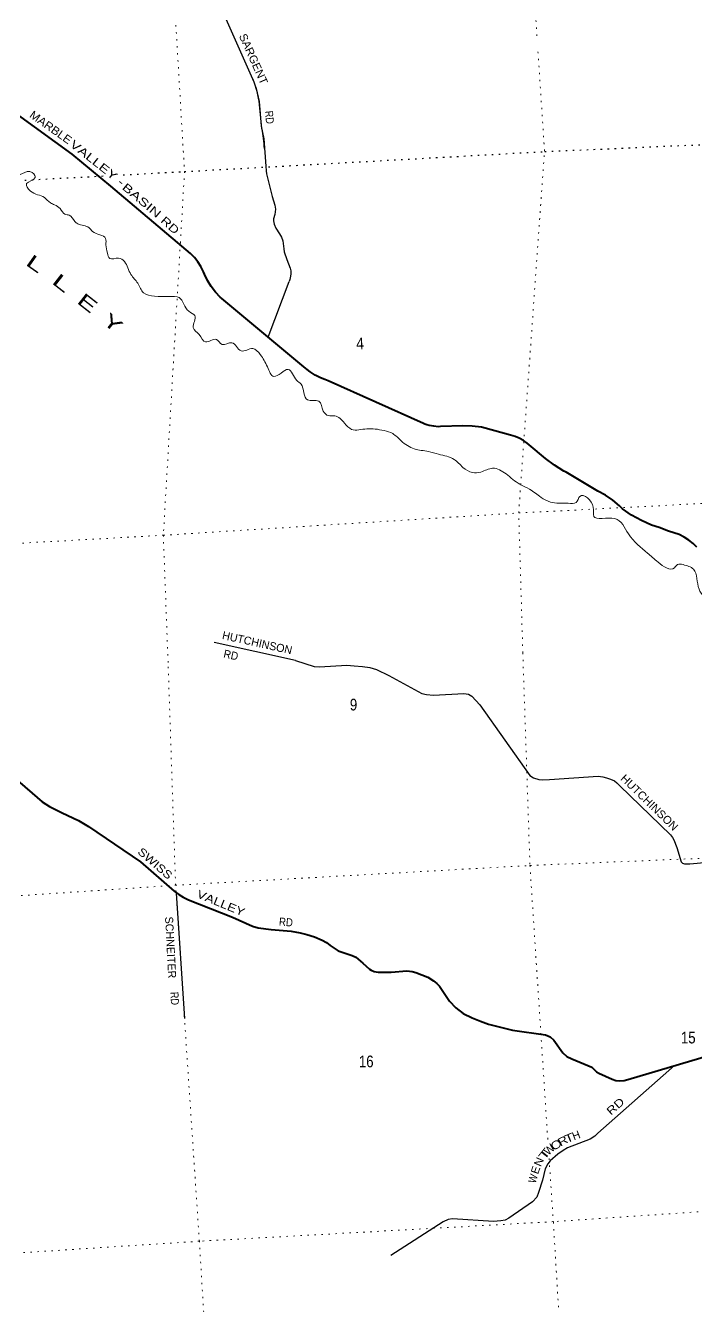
# Model space of a CAD drawing. Header units: feet. Extents: x 733631 to 986127, y 195788 to 388968.
# Drawn here: x 754394 to 764462, y 324678 to 343885 of the extents above; entities that cross this region are included whole.
import ezdxf
from ezdxf.enums import TextEntityAlignment as Align

# ---------------------------------------------------------------- set-up
doc = ezdxf.new("R2010")
doc.units = ezdxf.units.FT
doc.header["$LTSCALE"] = 70
doc.linetypes.add('DOTTED', pattern=[1.5, 0.3, -1.2])
for name, color, linetype, lineweight in [('26', 7, 'Continuous', 40), ('29', 7, 'Continuous', 25), ('39', 7, 'Continuous', 13), ('6', 7, 'DOTTED', 25), ('7', 7, 'DOTTED', 13)]:
    doc.layers.add(name, color=color, linetype=linetype, lineweight=lineweight)
for name, color, linetype in [('27', 7, 'Continuous'), ('30', 7, 'Continuous'), ('42', 7, 'Continuous')]:
    doc.layers.add(name, color=color, linetype=linetype)

msp = doc.modelspace()

# ---------------------------------------------------------------- linework, layer by layer
at = {"layer": '26'}
for points in [[(764467.38, 336064.15), (764412, 336118.18), (764346.91, 336169.94), (764276.77, 336214.62), (764202.35, 336251.73), (764124.45, 336280.85), (764043.94, 336301.66), (763900.23, 336359.16), (763789.12, 336395.63), (763635.04, 336461.87), (763488.72, 336543.85), (763351.77, 336640.68), (763306.51, 336685.4), (763206.86, 336769.57), (763098.96, 336842.87), (762983.99, 336904.49), (762506.24, 337188.59), (762473.73, 337205.28), (762329.64, 337291.22), (762195.32, 337391.75), (761953.07, 337597.4), (761921.1, 337623.69), (761864.01, 337663.14), (761803.12, 337696.4), (761739.08, 337723.12), (761672.6, 337742.99), (761292.48, 337848.55), (761233.91, 337861.16), (761095.26, 337880.31), (760955.37, 337884.86), (760622.16, 337870.73), (760585.84, 337870.58), (760518.82, 337875.7), (760452.71, 337887.8), (760413.22, 337899.4), (760388.16, 337906.77), (760363.22, 337917.96), (758936.42, 338558.07), (758911.31, 338569.34), (758886.42, 338578.3), (758821.25, 338602.68), (758740.33, 338643.03), (758664.08, 338691.62), (758618.32, 338728.03), (758593.04, 338748.14), (758568.32, 338768.7), (757336.98, 339792.75), (757316.25, 339811.8), (757243.67, 339887.93), (757179.45, 339971.24), (757124.3, 340060.8), (757078.8, 340155.63), (757063, 340194.64), (757025.19, 340270.33), (756979.68, 340341.65), (756926.97, 340407.83), (756867.62, 340468.13), (756802.3, 340521.89), (755674.64, 341478.33), (755092.52, 341958.93), (754271.53, 342554.25)], [(754234.06, 332599.44), (754644.93, 332244.98), (754750.42, 332172.18), (754941.9, 332079.2), (755186.3, 331963.08), (755335.54, 331872.29), (756118.08, 331342.45), (756621.71, 330905.61), (756694.07, 330853.86), (756757.5, 330816.32), (756840.88, 330774.12), (757496.62, 330517.38), (757799.15, 330377.81), (757884.61, 330354.33), (758080.77, 330330.98), (758380.21, 330304.67), (758517.02, 330280.57), (758614.01, 330253.39), (758728.47, 330218.45), (758847.14, 330170.8), (758910.82, 330133.04), (758908.88, 330133.04), (758963.7, 330088.43), (759086.24, 330010.22), (759294.93, 329938.93), (759350.5, 329914.65), (759453.02, 329825.96), (759554.88, 329737.05), (759582.03, 329717.64), (759624.88, 329698.32), (759686.79, 329690.47), (759881.58, 329691.32), (760113.62, 329708.03), (760195.05, 329702.11), (760249.37, 329682.7), (760430.39, 329613.51), (760517.08, 329562.35), (760565.58, 329519.65), (760604.41, 329477.85), (760755.68, 329255.04), (760848.81, 329154.72), (760960.82, 329071.6), (761097.12, 329007.2), (761221.27, 328952.85), (761339.3, 328911.77), (761702.48, 328820.19), (762194.57, 328751.34), (762266.89, 328719.91), (762323.21, 328671.23), (762457.77, 328480.34), (762515.2, 328424.86), (762590.61, 328390.23), (762891.55, 328265.69), (762963.65, 328194.01), (762996.3, 328176.39), (763197.86, 328083.73), (763252.37, 328067.69), (763314.45, 328059.93), (763376.53, 328063.81), (763434.32, 328078.35), (764662.42, 328447.53)]]:
    msp.add_lwpolyline(points, dxfattribs=at)
at = {"layer": '29'}
for p, q in [((757806.04, 343083.56), (757322.81, 344162.22)), ((757940.4, 342341.57), (757904.86, 342700.4)), ((758036.04, 339213.22), (758350.99, 340048.08)), ((758442.4, 334363.44), (757224.98, 334634.15)), ((756654.32, 330876.22), (756778.97, 328994.15))]:
    msp.add_line(p, q, dxfattribs=at)
for points in [[(757806.04, 343083.56), (757856.48, 342940.81), (757900.67, 342746.28), (757931.6, 342379.33), (757966.95, 342189.22), (757997.88, 341778.05), (758003.14, 341705.38), (758011.14, 341663.11), (758095.1, 341322.68), (758134.87, 341194.47), (758142.35, 341133.94), (758134.87, 341052.99), (758115.83, 340985.83), (758112.77, 340955.72), (758124.67, 340906.25), (758148.12, 340845.2), (758205.57, 340761.19), (758235.14, 340713.93), (758254.17, 340655.09), (758268.28, 340537.08), (758276.27, 340491.51), (758316.04, 340376.56), (758364.65, 340248.34), (758372.68, 340207.16), (758373.48, 340159.92)], [(758373.48, 340159.92), (758364.95, 340101.05), (758360.53, 340076.73), (758350.99, 340048.08)], [(758442.4, 334363.44), (758724.92, 334274.84), (758804.8, 334268.21), (759215.7, 334292.42), (759326.75, 334286.47), (759450.84, 334275.51), (759560.34, 334257.25), (759658.92, 334229.39), (759846.36, 334137.97), (760339.72, 333869.04), (760410.78, 333853.68), (760516.53, 333845.83), (760968.64, 333869.94), (761038.57, 333859.16), (761089.51, 333828.34), (761213.61, 333700.09), (761962.93, 332640.08), (762016.75, 332604.6), (762094.57, 332580.74), (762159.1, 332575.38), (762254.4, 332579.05), (762988.7, 332628.56), (763056.99, 332621.03), (763113.56, 332606.42), (763171.96, 332584.51), (763230.36, 332557.12), (763266.86, 332529.72), (763313.61, 332484.11), (764071.11, 331747.37), (764100.88, 331710.7), (764120.95, 331674.18), (764167.17, 331557.44), (764233.69, 331346.14), (764252.35, 331327.21), (764285.2, 331316.26), (764364.28, 331315.03), (765877.41, 331453.98)], [(764132.11, 328288.11), (762983.83, 327273.56), (762936.53, 327228.45), (762867.83, 327184.15), (762526.8, 327055.49), (762460.38, 327017.93), (762382.69, 326960.92), (762268.59, 326863.22), (762230.05, 326815.51), (762190.65, 326741.32), (762152.53, 326570.25), (762092.72, 326384.19), (762064.19, 326315.38), (762002.76, 326247.38), (761643.94, 325998.92), (761593.35, 325972.06), (761527.65, 325961.11), (761417.1, 325953.53), (760798.95, 325989.39), (760735.61, 325979.37), (760663.06, 325945.61), (759874.97, 325439.82)]]:
    msp.add_lwpolyline(points, dxfattribs=at)
for centre, radius, start, end in [((756537.72, 342552.13), 1375.16, 6.18972, 22.7337), ((755667.24, 341905.82), 2314.55, 3.36027, 10.85171)]:
    msp.add_arc(centre, radius, start, end, dxfattribs=at)
at = {"layer": '39'}
for points in [[(750060.04, 343956.38), (750096.46, 343928.04), (750291.87, 343894.68), (750458.7, 343977.62), (750679.55, 343912.81), (750801.87, 343886.9), (750897.03, 343775.04), (751042.62, 343721.66), (751221.64, 343693.77), (751407.85, 343745.04), (751518.87, 343751.1), (751640.29, 343749.44), (751894.58, 343710.12), (751972.46, 343682.6), (752077.87, 343730.94), (752201.09, 343680.79), (752420.96, 343587.62), (752581.66, 343344.61), (752730.46, 343204.35), (752844.93, 343062.84), (752940.09, 342950.98), (752982.58, 342841.25), (753127.87, 342741.33), (753247.94, 342557.54), (753364.58, 342412.06), (753523.03, 342393.54), (753722.41, 342307.72), (753880.04, 342311.42), (753980.58, 342272.59), (754058.24, 342087.25), (754147.27, 341977.19), (754254.48, 341813.17), (754237.27, 341731.61), (754282.61, 341654.36), (754418.61, 341695.72), (754534.13, 341635.17), (754535.17, 341606.89), (754409.11, 341515.31), (754465.82, 341404.08), (754675.75, 341306.5), (754765.67, 341226.82), (754829.49, 341196.76), (754912.45, 341141.11), (754984.35, 341056.72), (755049.59, 341042.91), (755131.96, 340948.79), (755175.72, 340913.96), (755345.85, 340853.38), (755398.44, 340798.64), (755594.52, 340692.47), (755600.06, 340597.58), (755622.88, 340472.97), (755656.17, 340393.26), (755789.49, 340398.1), (755878.36, 340346.7), (755974.57, 340151.93), (756076.47, 340022.11), (756162.73, 339877.55), (756326.34, 339828.87), (756539.04, 339820.41)], [(756539.04, 339820.41), (756699.36, 339806), (756844.5, 339600.87), (756933.9, 339535.33), (756910.11, 339358.45), (756999.06, 339250.41), (757094.15, 339140.57), (757258.59, 339178.91), (757342.23, 339105.07), (757489.01, 339128.61), (757626.96, 339008.19), (757803.74, 339040.91), (757916.26, 338951.93), (758022.2, 338767.63), (758120.58, 338623.51), (758335.14, 338728.42), (758462.55, 338565.12), (758527.33, 338508.81), (758625.04, 338273.62), (758793.67, 338253.45), (758861.9, 338104.19), (758937.23, 338036.12), (759034.42, 338033.58), (759182.17, 337921.6), (759286.68, 337830.31), (759514.94, 337838.6), (759638.45, 337835), (759776.86, 337811.7), (759903.96, 337765.74), (760029.27, 337659.02), (760227.98, 337536.76), (760439.77, 337497.92), (760592.99, 337456.95), (760824.38, 337380.38), (760958.3, 337259.81), (761098.72, 337181.97), (761227.85, 337190.7), (761403.73, 337247.67), (761605.12, 337161.92), (761811.08, 337007.55), (761957.49, 336931.95), (762129.86, 336810.75), (762272.08, 336739.04), (762535.64, 336722.31), (762656.54, 336734.79), (762713.85, 336825.89), (762913.97, 336665.24), (762921.15, 336525.91), (763235.89, 336492.83), (763440.65, 336261.54), (763728.38, 335974.59), (763885.12, 335838.66), (764130.95, 335754.53), (764179.73, 335802.83), (764260.68, 335801.72), (764418.98, 335732.62), (764500.9, 335432.12), (764683.44, 335254.65), (764906.24, 335246.56), (765004.69, 335264.29), (765174.96, 335254.29), (765271.47, 335269.94), (765479.52, 335222.87), (765657.28, 335174.7), (765750.29, 335146.82)]]:
    msp.add_spline(points, degree=3, dxfattribs=at)
at = {"layer": '6'}
for points in [[(755856.57, 341646.89), (756779.02, 341696.49), (762185.26, 341996.42), (765509.69, 342143.11)], [(734913.23, 340730.22), (735652.83, 340757.1), (740713.52, 340920.7), (740955.19, 340917.68), (746039.26, 341027.16), (751445.8, 341409.69), (755593.57, 341632.74)]]:
    msp.add_lwpolyline(points, dxfattribs=at)
at = {"layer": '7'}
msp.add_line((756779.02, 341696.49), (756716.76, 340628.22), dxfattribs=at)
for points in [[(762068.13, 343730.75), (761832.71, 347291.97), (761750.9, 352559.29), (761698.04, 357754.82), (761398.08, 363068.84), (761048.97, 368399.27), (760794.56, 373793.85), (760390.54, 379187.03), (760392.77, 380450.15)], [(755043.54, 380267.67), (755055.74, 378942.66), (755375.01, 373544.38), (755697.94, 368210.96), (756116.7, 362911.38), (756302.35, 357516.33), (756460.92, 352251.81), (756469.86, 346931.27), (756779.02, 341696.49)], [(761856.22, 334479.94), (761794.7, 336576.03), (762182.27, 342004.04), (762079.52, 343558.31)], [(756716.76, 340628.22), (756461.18, 336242.69), (756533.18, 334298.45)], [(746262.46, 335643.34), (751098.11, 335942.67), (756461.18, 336242.69), (761794.7, 336576.03), (765694.26, 336778.18)], [(761856.22, 334479.94), (761963.45, 331289.78), (762232.77, 327155.35)], [(758030.03, 309692.57), (757705.84, 315022), (757328.46, 320295.54), (757001.54, 325655.22), (756644.82, 330993.94), (756533.18, 334298.45)], [(746478.45, 330302.8), (751289.32, 330634.53), (756644.82, 330993.94), (761963.45, 331289.78), (765877.41, 331453.99)], [(762250.18, 326896.54), (762314.31, 325942.83), (762630.19, 320659.41), (763080.42, 315343.49), (763368.7, 309994.98)], [(766058.09, 326202.04), (762314.16, 325948.89), (757001.54, 325655.22), (751673.96, 325310.65), (746698.45, 325023.33)]]:
    msp.add_lwpolyline(points, dxfattribs=at)

# ---------------------------------------------------------------- texts
at = {"layer": '27'}
for s, rotation, width, p in [('MARBLE', 324.697, 1.1, (754441.02, 342520.26)), (' VALLEY -', 321.697, 1.4, (754998.52, 342122.02)), (' BASIN  ', 319.697, 1.45, (755782.27, 341485.49)), ('RD', 317.697, 1.3, (756410.44, 340947.28)), ('SWISS', 319.062, 1.2, (756064.18, 331479.52)), ('VALLEY', 337.618, 1.25, (756951.81, 330815.04)), ('RD', 354.979, 0.9, (758192.32, 330391.45))]:
    msp.add_text(s, height=120, rotation=rotation, dxfattribs=dict(at, width=width)).set_placement(p)
at = {"layer": '30'}
for s, rotation, width, p in [('SARGENT', 294.132, 1.05, (757592.91, 343730.53)), ('RD', 275.656, 0.85, (757984.97, 342601.82)), ('RD', 347.463, 0.95, (757355.93, 334411.7))]:
    msp.add_text(s, height=120, rotation=rotation, dxfattribs=dict(at, width=width)).set_placement(p)
msp.add_text('HUTCHINSON', height=120, rotation=347.463, dxfattribs=at).set_placement((757335.35, 334688.08))
for s, rotation, width, p in [('HUTCHINSON', 315.796, 1.05, (763714.83, 332191.53)), ('RD', 272.988, 0.85, (756572.08, 329292.77)), ('RD', 41.462, 1.25, (763285.84, 327633.81)), ('O', 36.272, 1.35, (762391.12, 327053.93)), ('R', 29.488, 1.25, (762485.31, 327108.21)), ('T', 22.67, 1.35, (762575.73, 327148.88)), ('N', 66.438, 1.1, (762151.75, 326821.86)), ('T', 51.649, 1.8, (762228.9, 326923.69)), ('E', 71.438, 1.05, (762102.91, 326704.82)), ('W', 72.18, 0.85, (762064.96, 326576.15))]:
    msp.add_text(s, height=120, rotation=rotation, dxfattribs=dict(at, width=width)).set_placement(p, align=Align.CENTER)
for s, rotation, p in [('SCHNEITER', 272.988, (756510.47, 330057.52)), ('H', 20.67, (762677.99, 327187.39)), ('W', 43.572, (762294.43, 326986.54))]:
    msp.add_text(s, height=120, rotation=rotation, dxfattribs=at).set_placement(p, align=Align.CENTER)
at = {"layer": '42'}
for s, rotation, width, p in [('L', 324.879, 1.7, (754380.1, 340305.44)), ('L', 321.976, 1.8, (754772.33, 340029.57)), ('E', 321.868, 1.6, (755149.73, 339733.74)), ('Y', 321.009, 1.6, (755526.92, 339437.65))]:
    msp.add_text(s, height=200, rotation=rotation, dxfattribs=dict(at, width=width)).set_placement(p)
at = {"layer": '7', "width": 0.9}
msp.add_text('4', height=175, rotation=2.08, dxfattribs=at).set_placement((759358.19, 339028.98))
at = {"layer": '7', "width": 0.85}
for s, p in [('9', (759315.76, 333615.12)), ('15', (764338.9, 328621.25)), ('16', (759506.05, 328264.06))]:
    msp.add_text(s, height=175, dxfattribs=at).set_placement(p, align=Align.CENTER)

doc.saveas('drawing.dxf')
